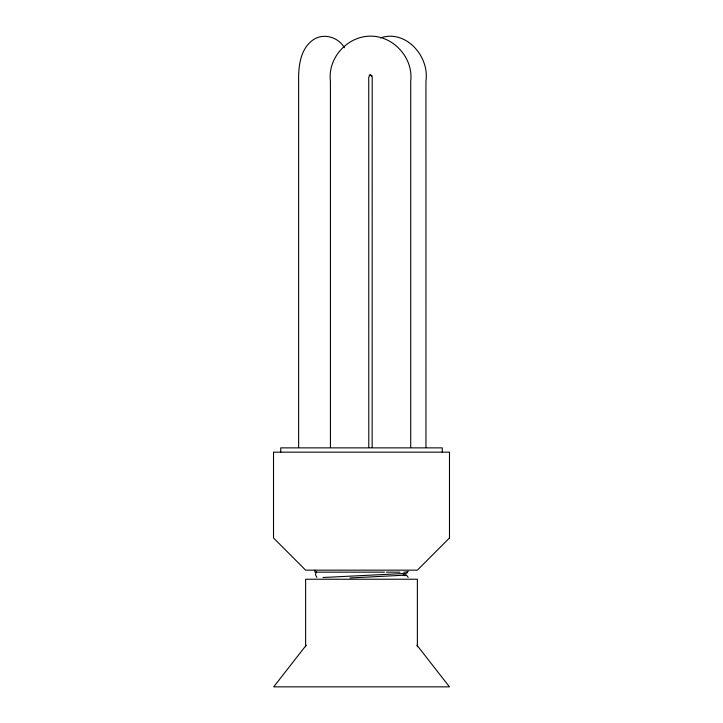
<?xml version="1.0" encoding="UTF-8"?>
<svg xmlns="http://www.w3.org/2000/svg" width="723" height="723" viewBox="0 0 723 723"><rect width="100%" height="100%" fill="white"/><g stroke="black" fill="none" stroke-linecap="round" stroke-linejoin="round"><path stroke-width="1.08" d="M407.6 571.83L403.913 572.155M408.152 571.251L407.004 573.023L405.016 573.447L323.027 577.496M306.227 645.169L273.71 686.85L449.444 686.85L416.927 645.169M316.484 571.396L315.418 574.604L316.891 577.442M404.555 575.698L406.633 575.273L408.17 577.334M380.524 37.876C405.974 29.146 429.616 56.593 425.946 81.075L425.964 447.528M405.775 575.119L349.986 577.966M384.446 572.155L314.921 572.155L314.921 570.158M386.48 572.155L399.973 572.155M403.913 575.002L406.209 575.147M344.383 47.736C338.472 37.207 323.759 32.752 313.448 39.638C300.28 48.513 298.346 66.462 298.626 81.075L298.626 447.51M442.286 452.381L442.286 447.871L280.714 447.871L280.714 452.381M417.37 646.814L417.37 579.231L305.63 579.231L305.63 646.814M410.718 447.528L410.718 81.075C413.475 58.274 393.918 36.249 370.962 36.15C347.646 35.834 327.528 57.858 330.42 81.075L330.42 447.528M403.38 573.276L403.38 575.526M372.146 447.528L372.2 77.271L371.369 75.309L372.038 75.996L369.336 75.156L370.736 74.903L369.381 75.825L368.73 77.37L368.793 447.528M449.48 537.975L417.37 570.158L305.63 570.158L273.52 537.975L273.52 452.164L449.48 452.164L449.48 537.975"/></g></svg>
